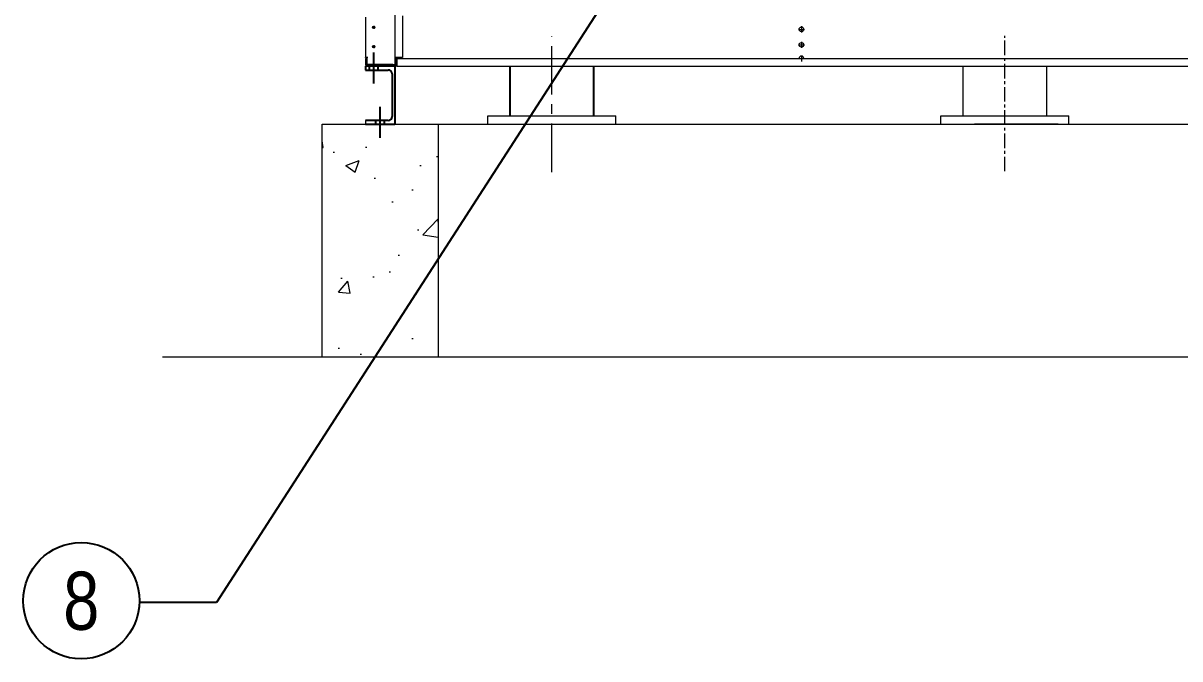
# Model space of a CAD drawing. Header units: millimetres. Extents: x -17070 to 45188, y -291348 to 34911.
# Drawn here: x 33839 to 36825, y 20169 to 21810 of the extents above; entities that cross this region are included whole.
import ezdxf
from ezdxf import colors
from ezdxf.entities.mleader import LeaderData, LeaderLine
from ezdxf.enums import TextEntityAlignment as Align
from ezdxf.math import Vec2, Vec3

# ---------------------------------------------------------------- set-up
doc = ezdxf.new("R2010")
doc.units = ezdxf.units.MM
doc.linetypes.add('CENTER', pattern=[2, 1.25, -0.25, 0.25, -0.25])
doc.linetypes.add('CENTERX2', pattern=[4, 2.5, -0.5, 0.5, -0.5])
for name, color, linetype in [('center', 1, 'CENTER'), ('냉각탑_dim', 1, 'Continuous'), ('냉각탑_text', 3, 'Continuous'), ('냉각탑_기초', 23, 'Continuous')]:
    doc.layers.add(name, color=color, linetype=linetype)
doc.styles.get("Standard").update_dxf_attribs({"font": 'arial.ttf'})

# ---------------------------------------------------------------- blocks, each defined once
blk = doc.blocks.new('2')
at = {"color": 7, "lineweight": 20, "ltscale": 0.280701}
for p, q in [((34798.2, 21843.6), (34798.2, 21704)), ((34723.2, 21825.6), (34723.2, 21722)), ((34744.2, 21802.7), (34744.2, 21794.9)), ((34818.2, 21828.8), (34818.2, 21720.8)), ((35848.2, 21801.6), (35848.2, 21786)), ((34740.3, 21798.8), (34748.1, 21798.8)), ((35840.4, 21793.8), (35856, 21793.8)), ((34740.3, 21748.8), (34748.1, 21748.8)), ((34744.2, 21752.7), (34744.2, 21744.9)), ((35840.4, 21753.8), (35856, 21753.8)), ((35848.2, 21761.6), (35848.2, 21746)), ((34723.2, 21720.8), (34723.2, 21722)), ((34723.2, 21722), (34728.4, 21722)), ((34723.2, 21722), (34726.4, 21722)), ((34723.2, 21720.8), (34726.4, 21720.8)), ((34723.2, 21718.8), (34723.2, 21704)), ((34723.2, 21718.8), (34726.4, 21718.8)), ((34725.2, 21720.8), (34725.2, 21718.8)), ((34725.2, 21720.8), (34725.2, 21718.8)), ((34726.4, 21722), (34726.4, 21702.9)), ((34818.2, 21720.8), (34798.2, 21720.8)), ((34801.4, 21720.8), (34801.4, 21702)), ((34803.4, 21718.8), (34803.4, 21698.8)), ((34803.4, 21718.8), (37943, 21718.8)), ((35840.4, 21718.8), (35856, 21718.8)), ((35848.2, 21726.6), (35848.2, 21711)), ((34723.2, 21704), (34723.2, 21702.2)), ((34793, 21702.9), (34726.4, 21702.9)), ((34726.6, 21698.8), (34728.4, 21698.8)), ((34793, 21702), (34728.4, 21702)), ((34728.4, 21698.8), (34793, 21698.8)), ((34765.2, 21702.9), (34765.2, 21702.2)), ((34767.2, 21702), (34767.2, 21702.9)), ((34767.2, 21702.2), (34770.6, 21702.2)), ((34769.2, 21702), (34769.2, 21702.2)), ((34793, 21702.9), (34793, 21702)), ((34797.6, 21702), (34793, 21702)), ((34803.4, 21698.8), (34793, 21698.8)), ((34797.3, 21701), (34795.9, 21702)), ((34798.2, 21702), (34798.2, 21704)), ((34798.2, 21703.5), (34801.4, 21703.5)), ((34803.4, 21702), (34798.2, 21702)), ((34801.4, 21704), (34803.4, 21704)), ((34803.4, 21698.8), (37943, 21698.8))]:
    blk.add_line(p, q, dxfattribs=at)
at = {"color": 1, "linetype": 'CENTERX2', "ltscale": 50}
for p, q in [((34744.2, 21653.8), (34744.2, 21733.8)), ((34760.7, 21513.8), (34760.7, 21593.8))]:
    blk.add_line(p, q, dxfattribs=at)
at = {"color": 7, "lineweight": 25, "ltscale": 0.008333}
blk.add_line((34723.2, 21698.8), (34723.2, 21688.8), dxfattribs=at)
at = {"color": 7, "lineweight": 25, "ltscale": 0.125}
for p, q in [((34798.2, 21698.8), (34723.2, 21698.8)), ((34723.2, 21548.8), (34798.2, 21548.8))]:
    blk.add_line(p, q, dxfattribs=at)
at = {"color": 7, "lineweight": 25, "ltscale": 0.05125}
for p, q in [((34723.2, 21688.8), (34781.7, 21688.8)), ((34781.7, 21558.8), (34723.2, 21558.8))]:
    blk.add_line(p, q, dxfattribs=at)
for p, q in [((34733.2, 21688.8), (34733.2, 21698.8)), ((34755.2, 21688.8), (34755.2, 21698.8)), ((34749.7, 21548.8), (34749.7, 21558.8)), ((34771.7, 21548.8), (34771.7, 21558.8))]:
    blk.add_line(p, q)
at = {"ltscale": 25}
blk.add_line((34798.2, 21698.8), (34798.2, 21548.8), dxfattribs=at)
at = {"color": 0, "ltscale": 30}
for p, q in [((35095.3, 21698.8), (35095.3, 21570.9)), ((35311.3, 21698.8), (35311.3, 21570.9))]:
    blk.add_line(p, q, dxfattribs=at)
at = {"color": 7, "lineweight": 20}
for p, q in [((36264.9, 21698.8), (36264.9, 21570.8)), ((36481.2, 21698.8), (36481.2, 21570.8)), ((36208.1, 21570.8), (36538.1, 21570.8)), ((36208.1, 21548.8), (36208.1, 21570.8)), ((36538.1, 21548.8), (36538.1, 21570.8)), ((36208.1, 21548.8), (36538.1, 21548.8)), ((36511.2, 21548.8), (36294.9, 21548.8))]:
    blk.add_line(p, q, dxfattribs=at)
at = {"color": 7, "lineweight": 25, "ltscale": 0.091667}
blk.add_line((34791.7, 21678.8), (34791.7, 21568.8), dxfattribs=at)
at = {"color": 7, "lineweight": 15}
for p, q in [((35038.7, 21570.9), (35368.7, 21570.9)), ((35038.7, 21548.9), (35038.7, 21570.9)), ((35368.7, 21548.9), (35368.7, 21570.9)), ((35038.7, 21548.9), (35368.7, 21548.9))]:
    blk.add_line(p, q, dxfattribs=at)
at = {"color": 7, "lineweight": 15, "ltscale": 0.0625}
blk.add_line((34723.2, 21558.8), (34723.2, 21548.8), dxfattribs=at)
at = {"lineweight": 5}
blk.add_line((34798.2, 21548.8), (37948.2, 21548.8), dxfattribs=at)
at = {"color": 7, "lineweight": 20, "ltscale": 0.280701}
for centre, radius in [((34744.2, 21798.8), 3), ((35848.2, 21793.8), 6), ((34744.2, 21748.8), 3), ((35848.2, 21753.8), 6)]:
    blk.add_circle(centre, radius, dxfattribs=at)
for centre, radius, start, end in [((35848.2, 21718.8), 6, 0, 180), ((34728.4, 21704), 5.2, 180, 270), ((34726.6, 21702.2), 3.4, 180, 270), ((34728.4, 21704), 2, 213.3669, 270), ((34761.8, 21702.2), 3.4, 270, 270.9138), ((34761.8, 21702.2), 3.4, 356.6277, 360), ((34764.3, 21702.2), 0.955, 347.8464, 359.9343), ((34793, 21704), 5.2, 270, 360)]:
    blk.add_arc(centre, radius, start, end, dxfattribs=at)
at = {"color": 7, "lineweight": 25}
for centre, start, end in [((34781.7, 21678.8), 0, 90), ((34781.7, 21568.8), 270, 0)]:
    blk.add_arc(centre, 10, start, end, dxfattribs=at)
at = {"color": 7, "lineweight": 20, "ltscale": 0.280701}
blk.add_open_spline([(34797.6, 21702), (34797.8, 21702.4), (34798, 21702.8), (34798.2, 21703.2), (34798.2, 21703.6), (34798.2, 21704)], degree=5, dxfattribs=at)

msp = doc.modelspace()

# ---------------------------------------------------------------- hatches: boundary and pattern name
at = {"layer": '냉각탑_기초', "lineweight": 20, "ltscale": 30}
h = msp.add_hatch(dxfattribs=at)
h.set_pattern_fill('AR-CONC', color=256, scale=50, style=0)
h.set_pattern_definition([(50, (19982.2, 5007.46), (358.63, -31.376), [37.5, -412.5]), (355, (19982.2, 5007.46), (-69.3757, 376.096), [30, -330]), (100.4514, (20012.1, 5004.85), (289.2547, 344.72), [31.87, -350.571]), (46.1842, (19982.2, 5107.46), (533.6205, -82.7595), [56.25, -618.75]), (96.6356, (20026.7, 5100.57), (467.331, 487.059), [47.805, -525.856]), (351.1842, (19982.2, 5107.46), (467.331, 487.059), [45, -495]), (21, (20032.2, 5082.46), (298.4535, -201.3094), [37.5, -412.5]), (326, (20032.2, 5082.46), (121.6577, 362.575), [30, -330]), (71.4514, (20057.08, 5065.7), (420.1113, 161.265), [31.87, -350.571]), (37.5, (19982.21, 5007.46), (6.0799, 166.4469), [0, -326, 0, -335, 0, -331.25]), (7.5, (19982.2, 5007.46), (131.5348, 197.2059), [0, -191, 0, -318.5, 0, -126.25]), (327.5, (19870.71, 5007.46), (266.9112, -11.2774), [0, -125, 0, -390, 0, -517.5]), (317.5, (19820.7, 5007.46), (291.593, 50.0525), [0, -162.5, 0, -259, 0, -367.5])])
h.paths.add_polyline_path([(34910.7, 21548.8), (34610.7, 21548.8), (34610.7, 20948.8), (34910.7, 20948.8)])

# ---------------------------------------------------------------- linework, layer by layer
at = {"color": 1, "linetype": 'CENTER', "lineweight": 20, "ltscale": 100}
msp.add_line((35203.7, 21425.5), (35203.7, 21776.6), dxfattribs=at)
at = {"layer": 'center', "lineweight": 20, "ltscale": 30}
msp.add_line((36373.2, 21427.3), (36373.2, 21777.4), dxfattribs=at)
at = {"layer": '냉각탑_dim', "linetype": 'ByBlock', "lineweight": -3}
msp.add_circle((33989, 20318.8), 150, dxfattribs=at)
at = {"layer": '냉각탑_기초', "lineweight": 20, "ltscale": 30}
msp.add_line((34198.6, 20948.8), (38642.3, 20948.8), dxfattribs=at)
msp.add_lwpolyline([(34610.7, 20948.8), (34610.7, 21548.8), (34910.7, 21548.8), (34910.7, 20948.8)], dxfattribs=at)

# ---------------------------------------------------------------- block references
msp.add_blockref('2', (0, 0))

# ---------------------------------------------------------------- texts
at = {"layer": '냉각탑_text', "width": 0.8}
msp.add_text('8', height=150, dxfattribs=at).set_placement((33989, 20318.8), align=Align.MIDDLE_CENTER)

# ---------------------------------------------------------------- leaders
at = {"layer": '냉각탑_dim', "lineweight": -3}
ml = msp.add_multileader_mtext('Standard', dxfattribs=at)
ml.set_content('')
ml.set_leader_properties(color=256)
ml.build(insert=Vec2(0, 0))
ml.multileader.update_dxf_attribs({"text_right_attachment_type": 6, "dogleg_length": 5, "arrow_head_size": 199.5, "scale": 30})
ctx = ml.context
ctx.base_point, ctx.scale, ctx.char_height, ctx.arrow_head_size, ctx.landing_gap_size, ctx.plane_origin = Vec3(34138.9, 20314.1), 30, 7.18, 199.5, 3.59, Vec3(35643.8, 20639.8)
ctx.right_attachment, ctx.text_align_type = 6, 2
notes = []
notes.append((ctx, [(0, (1, 1, 0), (34338.4, 20314.1), (-1, 0), 199.5, [(0, [(35513.7, 22136.7)], 0, [])])]))
ctx.mtext, ml.multileader.dxf.content_type = None, 0
for ctx, leaders in notes:
    for number, flags, end, landing, length, lines in leaders:
        leader = LeaderData()
        leader.index, (leader.has_last_leader_line, leader.has_dogleg_vector, leader.attachment_direction) = number, flags
        leader.last_leader_point, leader.dogleg_vector, leader.dogleg_length = Vec3(end), Vec3(landing), length
        for number, points, colour, breaks in lines:
            line = LeaderLine()
            line.index, line.vertices, line.color, line.breaks = number, Vec3.list(points), colors.encode_raw_color(colour), breaks
            leader.lines.append(line)
        ctx.leaders.append(leader)

doc.saveas('drawing.dxf')
